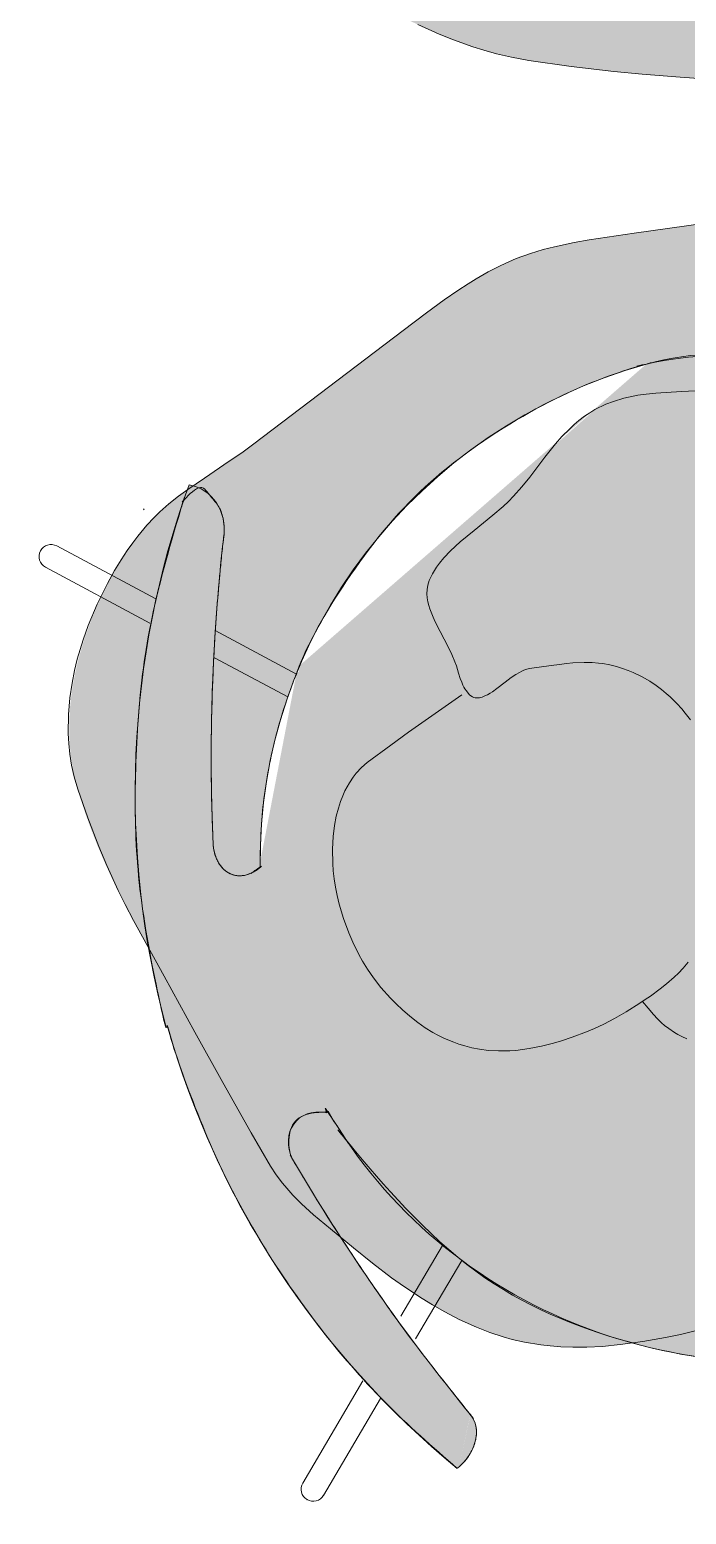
# Model space of a CAD drawing. Header units: millimetres. Extents: x 32078 to 83548, y -4690 to 56252.
# Drawn here: x 79095 to 79421, y 51352 to 52088 of the extents above; entities that cross this region are included whole.
import ezdxf

# ---------------------------------------------------------------- set-up
doc = ezdxf.new("R2010")
doc.units = ezdxf.units.MM
doc.header["$MEASUREMENT"] = 0
for name, color, linetype, lineweight in [('FURN-FREE', 1, 'Continuous', 0), ('PRES-FILL', 7, 'Continuous', 0), ('PRES-PEOP', 42, 'Continuous', 0)]:
    doc.layers.add(name, color=color, linetype=linetype, lineweight=lineweight)

# ---------------------------------------------------------------- blocks, each defined once
blk = doc.blocks.new('ANT_11')
at = {"color": 0, "linetype": 'ByBlock', "lineweight": -2}
for p, q in [((-230.6049999999959, 252.3579999999638), (-230.5849999999809, 252.3589999999822)), ((-222.1099999999788, 252.0419999999867), (-182.1699999999801, 208.8469999999652)), ((-230.9229999999807, 243.8939999999711), (-193.0999999999949, 202.9900000000052)), ((249.7080000000133, 243.2329999999929), (208.2010000000264, 201.5609999999579)), ((258.2300000000178, 234.7639999999665), (218.90600000001, 195.29899999997)), ((-237.2879999999896, 197.6639999999898), (-237.7749999999724, 197.336999999985)), ((-170.4359999999724, 178.4899999999907), (-139.413999999997, 144.9219999999623)), ((-157.5269999999837, 182.1999999999825), (-129.5179999999782, 151.9009999999689)), ((181.9290000000146, 175.1599999999744), (153.1640000000116, 146.2839999999851)), ((194.673000000028, 170.9689999999682), (162.7640000000101, 138.9270000000106)), ((237.9220000000132, 154.148000000001), (237.9240000000136, 154.1489999999758)), ((-190.0079999999871, -176.9710000000341), (-240.1239999999889, -227.2660000000178)), ((200.5110000000168, -183.8860000000132), (249.0680000000102, -236.3980000000156)), ((-180.8859999999986, -184.8450000000157), (-231.6219999999812, -235.7580000000016)), ((191.0700000000106, -191.3760000000184), (240.2560000000231, -244.5680000000284)), ((-240.1019999999735, -235.7510000000184), (-240.1239999999852, -235.7600000000384)), ((248.731000000018, -244.8740000000107), (248.7310000000107, -244.8850000000093))]:
    blk.add_line(p, q, dxfattribs=at)
at = {"color": 0, "linetype": 'ByBlock', "lineweight": -2, "extrusion": (0, 0, -1)}
for centre, radius, start, end in [((-10.84310449812256, -197.5296352611913), 449.2945550665204, 55.50108333333331, 90.38600277777779), ((226.5099585044154, 247.9666756855295), 6.000000000000012, 47.15889444444441, 137.2503583333333), ((-4.928342642939242, -185.8805704263214), 436.8134136936625, 91.17048888888888, 126.0554083333333), ((-253.9718071524185, 238.9973606324929), 6.000000000000004, 135.0319611111111, 224.8725805555556), ((-244.6581340468292, -240.4625302021595), 6.000000000000006, 137.325825, 227.2958666666667), ((-244.6504633875302, -240.4851204502629), 6.000000000000004, 227.1111666666667, 317.2096027777778)]:
    blk.add_arc(centre, radius, start, end, dxfattribs=at)
at = {"color": 0, "linetype": 'ByBlock', "lineweight": -2}
for centre, radius, start, end in [((-226.5152713026619, 247.9676244759758), 5.999999999999996, 132.8928833333333, 222.7335027777778), ((253.9664626423473, 238.996610804621), 6.000000000000006, 45.01981666666665, 135.1112805555555), ((132.7071059824157, -735.342448063835), 962.69638302464, 102.0174, 111.1355305555556), ((-169.4349192846166, -727.9805375627038), 971.6445047199427, 65.2129611111111, 74.33109166666665), ((-235.8759852194598, -231.491388148861), 6.000000000000006, 135.1867472222222, 225.1567888888889), ((-235.8691630907961, -231.5142489645223), 6.000000000000013, 224.9720888888888, 315.070525)]:
    blk.add_arc(centre, radius, start, end, dxfattribs=at)
for centre, major_axis, ratio, start_param, end_param in [((-69.79697139903146, 189.0052291860775), (-18.85645010637372, -11.42001704835107), 0.710141361513294, 2.274888714839134, 4.205581096373834), ((93.71362615291218, 189.1944012008753), (18.41705503726558, -12.11588146826803), 0.7751110379519796, 2.077604210805752, 4.019110361497601)]:
    blk.add_ellipse(centre, major_axis=major_axis, ratio=ratio, start_param=start_param, end_param=end_param, dxfattribs=at)
at = {"color": 0, "linetype": 'ByBlock', "lineweight": -2, "extrusion": (0, 0, -0.9999999999999998)}
for centre, major_axis, ratio, start_param, end_param in [((5.602032608068839, -66.64383137637924), (4.853131661300817, 259.9547020407177), 0.9615384615384605, 4.71238898038469, 6.033510042954888), ((9.501353141451546, -66.71662820161146), (4.853131661300817, 259.9547020407177), 0.9615384615384605, 0.2429364510200118, 1.570796326794897), ((5.602729983107565, -66.64335468209174), (-249.9564442699204, 4.666472751250908), 0.7200000000000006, 4.7115489922008, 6.283185307179586), ((6.022656809942418, -66.65119433999644), (-253.4356479310827, 4.731426504006882), 0.7101157289572858, 3.141592653589793, 4.71322896856858)]:
    blk.add_ellipse(centre, major_axis=major_axis, ratio=ratio, start_param=start_param, end_param=end_param, dxfattribs=at)
at = {"color": 0, "linetype": 'ByBlock', "lineweight": -2, "extrusion": (0, 0, -0.9999999999999997)}
blk.add_ellipse((-222.6850850693845, 182.0806756646198), major_axis=(20.94804797271574, 9.330090363337069), ratio=0.9239178866150758, start_param=1.587065655824202, end_param=3.141592653589793, dxfattribs=at)
at = {"color": 0, "linetype": 'ByBlock', "lineweight": -2, "extrusion": (0, 0, -1)}
blk.add_ellipse((246.9130862459351, 173.3136979749397), major_axis=(9.336634261293678, 19.01903679660439), ratio=0.7660621444968639, start_param=1.570796326794897, end_param=3.125323324560488, dxfattribs=at)
at = {"color": 0, "linetype": 'ByBlock', "lineweight": -2}
blk.add_point((258.2100000000355, 243.2360000000044), dxfattribs=at)
blk = doc.blocks.new('*U64')
at = {"extrusion": (0, 0, -1)}
h = blk.add_hatch(color=7, dxfattribs=at)
edge = h.paths.add_edge_path()
edge.add_arc((189.5230698579689, 3.894953851111495), 436.8134136936625, 181.1704888888889, 216.0554083333334, ccw=False)
edge.add_line((-247.1991972945398, -5.028036447511113), (-248.1122242495767, -5.046691238017956))
edge.add_arc((201.1721346928534, -2.019808004082734), 449.2945550665204, 145.5010833333334, 180.3860027777778, ccw=False)
edge.add_ellipse((-178.4381762329576, 231.5083815634316), major_axis=(-9.330090363337064, -20.94804797271573), ratio=0.923917886615076, start_angle=90.93216388888891, end_angle=180, ccw=False)
edge.add_line((-158.93467380316, 223.2300806680323), (-158.9509580197773, 223.2407149623832))
edge.add_arc((738.9849474954972, -123.8838094883686), 962.6963830246395, 158.8644694444445, 161.6479117317408)
edge.add_line((-174.7483423471422, 179.2264030120532), (-174.8475005683285, 179.2592964940231))
edge.add_line((-174.8475005683285, 179.2592964940231), (-174.7632560480706, 179.1814415873559))
edge.add_arc((738.9849474954972, -123.8838094883686), 962.6963830246395, 161.6507310214406, 167.9826)
edge.add_line((-202.6133815909998, 76.55798393367513), (-202.6133855943626, 76.55796512744928))
edge.add_ellipse((-185.3627297544008, 78.62026789307856), major_axis=(11.42001704835106, 18.85645010637372), ratio=0.710141361513294, start_angle=119.0379527777778, end_angle=229.6584777777778)
edge.add_line((-182.5489720905462, 60.2323849607892), (-182.7609163116576, 60.28017894514051))
edge.add_ellipse((70.28633080802683, 3.22126388597826), major_axis=(-259.9547020407177, -4.853131661300878), ratio=0.96153846153846, start_angle=323.43319051925664, end_angle=345.69466111111115, ccw=False)
edge.add_line((-141.2796922553534, 148.2373896328209), (-141.2795005683147, 148.2372964940441))
edge.add_line((-141.2795005683147, 148.2372964940441), (-141.2796552746731, 148.2374394665312))
edge.add_ellipse((70.28633080802683, 3.22126388597826), major_axis=(-259.9547020407177, -4.853131661300878), ratio=0.96153846153846, start_angle=270, end_angle=323.43317649861206, ccw=False)
edge.add_line((65.61985805675795, 253.1777081558939), (65.619381362485, 253.1770107808297))
edge.add_ellipse((70.28585411373933, 3.220566510932258), major_axis=(-4.666472751250971, 249.9564442699204), ratio=0.720000000000001, start_angle=-90.04779895583567, end_angle=0, ccw=False)
edge.add_line((250.2583243620651, 6.371899793581038), (250.2582958129518, 6.373381804277199))
edge.add_line((250.2582958129351, 6.373381804274686), (250.25835027844, 6.370465271520516))
edge.add_line((250.2583502784466, 6.370465271524292), (250.2583243620631, 6.371899793581223))
edge.add_ellipse((70.29369377164403, 2.800639684097405), major_axis=(-4.731426504006933, 253.4356479310827), ratio=0.7101157289572861, start_angle=180, end_angle=270.04779272652974, ccw=False)
edge.add_line((75.02512027566263, -250.6350082469944), (75.02560038452793, -250.634500917331))
edge.add_ellipse((70.35912763325905, -0.6780566474044463), major_axis=(-259.9547020407177, -4.853131661300878), ratio=0.96153846153846, start_angle=13.919233333333295, end_angle=90, ccw=False)
edge.add_line((-180.8396707460925, -65.51667338454354), (-182.3148174292, -65.89743086454473))
edge.add_ellipse((-185.5519017691986, -84.89032965886508), major_axis=(12.11588146826803, -18.41705503726557), ratio=0.7751110379519799, start_angle=129.7219388888889, end_angle=240.9620472222222)
edge.add_line((-203.9136546580557, -84.16156648722244), (-203.9136485167255, -84.16158838126285))
edge.add_arc((731.623036994366, 178.2582157786601), 971.6445047199426, 195.6689083333333, 204.786883102424)
edge.add_line((-150.507241983214, -229.0981570245458), (-150.5065005683136, -229.1007035059665))
edge.add_line((-150.5065005683136, -229.1007035059665), (-150.5061343833659, -229.1005555235788))
edge.add_line((-150.5061343833659, -229.1005555235788), (-150.5055005683244, -229.0987035059734))
edge.add_line((-150.5055005683244, -229.0987035059734), (-150.5383184758102, -228.9914209544877))
edge.add_ellipse((-169.6711985432921, -238.089789751888), major_axis=(-19.0190367966044, -9.336634261293675), ratio=0.7660621444968636, start_angle=90, end_angle=179.0678361111111, ccw=False)
edge.add_line((-162.5187564786611, -252.6595538665424), (-163.6179454810772, -253.1991566765755))
at = {"color": 0}
blk.add_rational_spline([(163.6179454810626, -253.1991566765719), (244.395638061862, -142.2440036543048), (247.1991972945398, -5.028036447511113), (247.6557107720582, -5.037363842762716), (248.1122242495767, -5.046691238017956), (249.0632559276273, 136.1162228151916), (169.1080861778319, 252.4564290876879), (150.0661567962525, 243.975309043275), (158.9346738031454, 223.2300806680214), (158.9428159114614, 223.2353978152059), (158.9509580197773, 223.2407149623832), (167.384311715854, 201.4254568799588), (174.7483423471422, 179.2264030120677), (174.7979214577354, 179.2428497530418), (174.8475005683285, 179.2592964940231), (174.8053783081996, 179.2203690406895), (174.7632560480706, 179.1814415873559), (191.5264878287999, 128.6399398121866), (202.6133815909852, 76.55798393368241), (202.6133835926739, 76.5579745305622), (202.6133855943626, 76.55796512744928), (207.6479790385492, 47.05271919769075), (182.5489720905753, 60.23238496079648), (182.6549442010873, 60.25628195296304), (182.7609163116576, 60.28017894514051), (171.0129643532273, 108.1699772470056), (141.2796922553534, 148.2373896328099), (141.2795964118268, 148.2373430634252), (141.2795005683147, 148.2372964940441), (141.2795779215085, 148.2373679802877), (141.2796552746731, 148.2374394665312), (65.21804999948654, 250.7350764623698), (-65.61985805678705, 253.1777081559012), (-65.6196197096142, 253.1773594683618), (-65.619381362485, 253.1770107808297), (-245.7382225845795, 256.5396752922825), (-250.2583243620611, 6.37189979357936), (-250.2583100890624, 6.372640798970679), (-250.2582958129642, 6.373381804281962), (-250.2583230456803, 6.37192353789942), (-250.25835027844, 6.370465271520516), (-250.258337321764, 6.371182532588136), (-250.2583243620611, 6.37189979357936), (-255.143941914881, -247.2723441011549), (-75.02512027566263, -250.6350082469871), (-75.02536033009528, -250.6347545821664), (-75.02560038452793, -250.634500917331), (128.3684962365078, -254.4316945140672), (180.8396707460925, -65.51667338452171), (181.5772440876608, -65.70705212454413), (182.3148174292, -65.89743086454473), (209.2685806552181, -53.96520079177208), (203.9136546580412, -84.16156648723336), (203.9136515873979, -84.16157743424264), (203.9136485167255, -84.16158838126285), (182.9888989878091, -158.7591245014337), (150.507241983214, -229.0981570245385), (150.5068712757493, -229.0994302652543), (150.5065005683136, -229.1007035059665), (150.5063174758543, -229.1006295147745), (150.5061343833659, -229.1005555235788), (150.5058174758451, -229.0996295147743), (150.5055005683244, -229.0987035059734), (150.5219095220818, -229.0450622302269), (150.5383184758102, -228.9914209544877), (143.8066565910995, -243.4735979856268), (162.5187564787047, -252.6595538665533), (163.0683509798837, -252.9293552715571), (163.6179454810626, -253.1991566765719)], [1, 0.954018458761833, 1, 1, 1, 0.954018458761833, 1, 0.7128353987122346, 1, 1, 1, 0.9997050096312174, 1, 1, 1, 1, 1, 0.9984737766805626, 1, 1, 1, 0.5691322564512941, 1, 1, 1, 0.9811892478442809, 1, 1, 1, 1, 1, 0.8932412642455915, 1, 1, 1, 0.7068117680607829, 1, 0.9999999999957255, 1, 1, 1, 0.999999999995883, 1, 0.7068118065158087, 1, 1, 1, 0.7875766260787885, 1, 1, 1, 0.5646781698281227, 1, 1, 1, 0.9968360298930732, 1, 1, 1, 1, 1, 1, 1, 1, 1, 0.7128353987122346, 1, 1, 1], degree=2, knots=[0, 0, 0, 0.03448275862068965, 0.03448275862068965, 0.06896551724137931, 0.06896551724137931, 0.1034482758620689, 0.1034482758620689, 0.1379310344827586, 0.1379310344827586, 0.1724137931034482, 0.1724137931034482, 0.2068965517241378, 0.2068965517241378, 0.2241379310344826, 0.2241379310344826, 0.2413793103448275, 0.2413793103448275, 0.2758620689655172, 0.2758620689655172, 0.3103448275862069, 0.3103448275862069, 0.3448275862068964, 0.3448275862068964, 0.3793103448275861, 0.3793103448275861, 0.4137931034482755, 0.4137931034482755, 0.4310344827586206, 0.4310344827586206, 0.4482758620689654, 0.4482758620689654, 0.4827586206896549, 0.4827586206896549, 0.5172413793103448, 0.5172413793103448, 0.5517241379310345, 0.5517241379310345, 0.5862068965517239, 0.5862068965517239, 0.6206896551724138, 0.6206896551724138, 0.6551724137931033, 0.6551724137931033, 0.6896551724137929, 0.6896551724137929, 0.7241379310344825, 0.7241379310344825, 0.7586206896551724, 0.7586206896551724, 0.7931034482758622, 0.7931034482758622, 0.8275862068965517, 0.8275862068965517, 0.8620689655172412, 0.8620689655172412, 0.8965517241379309, 0.8965517241379309, 0.9051724137931034, 0.9051724137931034, 0.9137931034482757, 0.9137931034482757, 0.9224137931034483, 0.9224137931034483, 0.9310344827586206, 0.9310344827586206, 0.9655172413793103, 0.9655172413793103, 1, 1, 1], dxfattribs=at)
at = {"color": 0, "linetype": 'Continuous', "lineweight": 0, "rotation": 270}
blk.add_blockref('ANT_11', (-3.642499431662145, 8.823296494039823), dxfattribs=at)
blk = doc.blocks.new('SERIES 7_11')
at = {"color": 0, "linetype": 'Continuous', "lineweight": 0, "rotation": 89.99999999999997}
blk.add_blockref('*U64', (-5.046691238014319, -248.1122242495767), dxfattribs=at)
blk = doc.blocks.new('*U135')
at = {"layer": 'PRES-FILL', "linetype": 'ByBlock', "lineweight": -2}
h = blk.add_hatch(color=0, dxfattribs=at)
edge = h.paths.add_edge_path(flags=16)
edge.add_spline(control_points=[(-87.07831214771431, -291.0744552105898), (-88.89239608471689, -288.4548494401097), (-89.38684500839736, -283.2889002702868), (-89.4902516684233, -277.4036297993007)], knot_values=[0, 0, 0, 0, 1, 1, 1, 1], degree=3, periodic=0)
edge.add_spline(control_points=[(-89.4902516684233, -277.4036297993007), (-94.07544578357192, -264.2978469137888), (-102.2647964179487, -248.1244687475701), (-94.97166972408013, -247.5728208029614), (-87.9513761526614, -247.0418098000519), (-89.72454525638022, -264.0690811901877), (-89.4902516684233, -277.4036297993007)], knot_values=[0, 0, 0, 0, 0.5095306753181346, 0.5095306753181346, 0.5095306753181346, 1, 1, 1, 1], degree=3, periodic=0)
edge.add_spline(control_points=[(-89.4902516684233, -277.4036297993007), (-87.52906642857124, -283.0092524418287), (-86.22724547806138, -288.0536722698598), (-87.07831214771431, -291.0744552105898)], knot_values=[0, 0, 0, 0, 1, 1, 1, 1], degree=3, periodic=0)
edge.add_spline(control_points=[(-87.07831214771431, -291.0744552105898), (-85.95999222937098, -292.6893514408584), (-84.34017201395181, -293.3365619410179), (-82.00130538470694, -292.5880610099848), (-63.59383381527732, -286.6971694839594), (-44.85866232332774, -280.6748171649233), (-26.44999149462092, -274.1039725800219), (-3.97733023649198, -266.0825154139602), (18.35495155211538, -258.1142490278435), (40.76494914462091, -249.8098054022121), (62.09082103249966, -241.9071048271726), (84.0254556608561, -234.3002088238427), (102.036338375372, -220.2868875461718), (117.4488240068895, -208.2952424799441), (129.9151441368449, -193.2241611071513), (142.6432244093739, -178.5923170648457), (163.0005941387935, -155.1900558744092), (182.8546414145967, -131.3060623629426), (203.2343677893514, -107.9247166534187), (213.1979345754517, -96.49367016923497), (224.2374659782072, -86.03110257819935), (234.3364193446469, -74.70105654421786), (246.7178919629514, -60.81024532424635), (254.7748833751684, -44.37492258180282), (259.7027346673713, -25.00474835188652), (268.8092894337751, 10.79088386117655), (269.3557246566634, 46.90065336131374), (252.6851600430091, 77.86553913385433), (241.2536237630411, 99.09914599222247), (227.3397290832945, 117.7993371364137), (211.966218272064, 135.6688070436066), (198.2174307192763, 151.6497725143417), (184.4468728898064, 167.5986870604829), (170.5998475073429, 183.4938566907222), (153.8705150601454, 202.6976618187909), (137.0851828110317, 221.9010084819602), (119.8497930294252, 240.5959913312254), (106.8232585273072, 254.7256885524839), (88.38601897297485, 262.3861756958795), (71.07116077227693, 271.4910562303266), (49.31172820176289, 282.9330808633968), (28.25311481850804, 292.6512301065668), (3.265834411547985, 297.327335357113), (-21.50146026012953, 301.9622726039088), (-44.73838342509407, 298.5593976669043), (-68.35236469293886, 290.7234910957341), (-91.13489496562397, 283.1634876956814), (-111.8712580557476, 273.757788462317), (-130.4584782136808, 259.7759117501701), (-157.4580053186364, 239.4660399101849), (-182.7918153615465, 217.5136692575034), (-207.6003872519068, 194.9019255928724), (-226.2076064091088, 177.9423975816317), (-243.9963418850675, 159.9594654293323), (-260.3465887236089, 140.7443127179722), (-265.3696622714924, 134.841091423732), (-270.0630620164739, 127.4894450132706), (-269.8281436665711, 119.5425549638749), (-269.0001458406623, 91.53279035793093), (-265.0361819725658, 65.12352676317096), (-263.1618364924216, 37.95410509096109), (-261.1843437510834, 9.289520726670162), (-260.2340487209731, -19.56111516160308), (-257.9202655615227, -48.25189084419981), (-257.6397211215808, -51.73062547019799), (-254.9934591089841, -54.59069810863002), (-254.183716304964, -58.03427320504852), (-253.3515663618164, -61.5731386399857), (-253.2291796873178, -65.17489315886633), (-253.4760670081887, -68.77246832681703), (-254.4084206014377, -82.3584723509266), (-267.5626279749704, -92.20125338995422), (-268.1809031531884, -106.6588880038762), (-268.9817591903702, -125.38596030396), (-262.4752963332285, -142.6908594273555), (-255.5529541847936, -157.7631315542094), (-248.2408484707412, -173.6840503381973), (-230.6169023986731, -188.9544215020287), (-215.094516461395, -195.9084356162057), (-194.6235048089729, -205.0794293369981), (-227.5421476998308, -119.8030906882777), (-210.4050449188508, -122.7259414140426), (-200.6489644701069, -124.3899080240517), (-194.8665631468466, -152.8433226549823), (-181.9270150395605, -153.2528445356438), (-179.8478432335978, -153.318647942433), (-175.6591534205072, -153.3011556875863), (-175.5916423200542, -151.0476115536439), (-174.6981617056008, -121.2229162775184), (-175.9042505497346, -84.15658467018511), (-191.9475750214187, -63.78702212477219), (-196.1806730426179, -58.41242815861187), (-202.363111061044, -54.4716279420245), (-209.6942834992806, -51.72211669215176)], knot_values=[0, 0, 0, 0, 0.004098381531734696, 0.004098381531734696, 0.004098381531734696, 0.03635368013720219, 0.03635368013720219, 0.03635368013720219, 0.07572982011414187, 0.07572982011414187, 0.07572982011414187, 0.1132010653974124, 0.1132010653974124, 0.1132010653974124, 0.14526640270913, 0.14526640270913, 0.14526640270913, 0.1965519000639748, 0.1965519000639748, 0.1965519000639748, 0.2216251747810174, 0.2216251747810174, 0.2216251747810174, 0.25236539637566, 0.25236539637566, 0.25236539637566, 0.3091726121130702, 0.3091726121130702, 0.3091726121130702, 0.3481271264153437, 0.3481271264153437, 0.3481271264153437, 0.3829647993414165, 0.3829647993414165, 0.3829647993414165, 0.4250540564899624, 0.4250540564899624, 0.4250540564899624, 0.4568651827461615, 0.4568651827461615, 0.4568651827461615, 0.4968419500255261, 0.4968419500255261, 0.4968419500255261, 0.5364667654958765, 0.5364667654958765, 0.5364667654958765, 0.5746963866582342, 0.5746963866582342, 0.5746963866582342, 0.630228181300859, 0.630228181300859, 0.630228181300859, 0.6718787961638446, 0.6718787961638446, 0.6718787961638446, 0.6846745725113127, 0.6846745725113127, 0.6846745725113127, 0.7297748169105458, 0.7297748169105458, 0.7297748169105458, 0.7773569765908894, 0.7773569765908894, 0.7773569765908894, 0.78312627708974, 0.78312627708974, 0.78312627708974, 0.7890552252170661, 0.7890552252170661, 0.7890552252170661, 0.8114455046014806, 0.8114455046014806, 0.8114455046014806, 0.8404477855449914, 0.8404477855449914, 0.8404477855449914, 0.8710830444871903, 0.8710830444871903, 0.8710830444871903, 0.9114849997865957, 0.9114849997865957, 0.9114849997865957, 0.9344856628054873, 0.9344856628054873, 0.9344856628054873, 0.9381814897131244, 0.9381814897131244, 0.9381814897131244, 0.9870941822375215, 0.9870941822375215, 0.9870941822375215, 1, 1, 1, 1], degree=3, periodic=0)
edge.add_line((-209.6942834992806, -51.72211669215176), (-193.9554313921253, -0.02416496869409457))
edge.add_spline(control_points=[(-193.9554313921253, -0.02416496869409457), (-187.0334699935629, 22.71264097993844), (-179.5682325628004, 45.27655141681316), (-171.546161338425, 67.66414764717047), (-163.0286974003247, 91.43426115246257), (-139.597424702326, 107.5570674201881), (-118.7270846086467, 121.8980210750015), (-107.4085535302875, 129.6754951798212), (-96.13803730571817, 136.5337036815472), (-80.50538087009045, 136.889317852736), (-68.37265735138499, 137.1653149897029), (-58.48686090827687, 133.788806689874), (-50.14550819518627, 127.2132180820481)], knot_values=[0, 0, 0, 0, 0.3242048070790112, 0.3242048070790112, 0.3242048070790112, 0.6684304659642469, 0.6684304659642469, 0.6684304659642469, 0.8551130404015013, 0.8551130404015013, 0.8551130404015013, 1, 1, 1, 1], degree=3, periodic=0)
edge.add_line((-50.14550819518627, 127.2132180820481), (-43.44551937066717, 121.931536357064))
edge.add_spline(control_points=[(-43.44551937066717, 121.931536357064), (-52.97537610729341, 111.9743174005416), (-61.70828375140263, 101.2227619635087), (-66.21967390885402, 86.38209284508775), (-72.00109886939754, 67.36351722244581), (-70.56204819519189, 51.92159684376384), (-65.78859446718707, 32.36011425747711), (-60.91834914840001, 12.4019823846611), (-52.41068678941519, -3.899051625005086), (-40.46282677569252, -16.59624482724757), (-29.76929379778448, -27.9604434435314), (-15.70692158867314, -35.86571801298123), (4.085994196764659, -37.78828460554359), (21.39602580967767, -39.46967853732349), (32.80868237356481, -32.61645050879451), (46.03115763617097, -27.68787525540392), (56.11757800570922, -23.92824017643579), (63.9562968332466, -4.318340353158419), (73.36998533710721, -9.364488506849739), (78.1778326130734, -11.94170461560134), (80.01234252595168, -18.39455939165782), (82.95708621910308, -23.17112827469828), (90.37560748163378, -35.20446003900724), (104.8919222977129, -43.48754374752752), (103.9488796295191, -59.94721314539493), (102.6316696437716, -82.93752061140549), (81.87161202233983, -92.77921701141167), (71.79374211271352, -109.5896862432273), (62.75094410454039, -124.6735957450437), (56.88481326241163, -143.0784906290646), (45.74386686026992, -155.8284881344443), (27.61782189119549, -176.5724195560615), (-8.65840409618977, -176.646729401371), (-33.86351756977092, -189.2710082729172), (-57.29500610371178, -201.0069461388048), (-80.00715993152699, -218.5647198101942), (-102.9092625649646, -230.2106602262211), (-126.4267073183, -242.1695080541685), (-170.3451343521592, -203.4649171256606), (-183.9370973616169, -215.0859390001569), (-185.4372476237768, -216.3685557200224), (-186.1864357418672, -221.3471233283926), (-185.6590915353736, -224.0190201072546), (-183.9894642690779, -232.4785265553364), (-161.5987339165295, -243.6861511579482), (-165.304747505128, -244.3993410344701), (-170.2820739892195, -245.3571839500801), (-189.8162513641873, -233.9521160573786), (-202.0941385273327, -232.4393783164996), (-206.979071861424, -231.8375139307464), (-219.1576623974688, -228.4554485970875), (-217.4211306994985, -233.8441241850087), (-214.2524660100171, -243.676888008602), (-208.3265807279677, -250.7895085956989), (-201.6973211800359, -257.1143157226034), (-184.8370183137158, -273.2002998294338), (-168.6169997198158, -289.9416467815608), (-141.3669247969956, -295.3527005507203), (-121.8067194644682, -299.236775111669), (-104.2733657353092, -296.6543974041851), (-90.11643816900323, -293.8974959615152), (-88.45242821298598, -293.5734488526068), (-87.50048847752623, -292.5729312999756), (-87.07831214771431, -291.0744552105898)], knot_values=[0, 0, 0, 0, 0.0445675321191511, 0.0445675321191511, 0.0445675321191511, 0.1016815997639398, 0.1016815997639398, 0.1016815997639398, 0.1599537725823565, 0.1599537725823565, 0.1599537725823565, 0.2121083342373425, 0.2121083342373425, 0.2121083342373425, 0.2577204674264914, 0.2577204674264914, 0.2577204674264914, 0.2925144935189276, 0.2925144935189276, 0.2925144935189276, 0.3102848248294786, 0.3102848248294786, 0.3102848248294786, 0.3550525854241348, 0.3550525854241348, 0.3550525854241348, 0.4175826737119677, 0.4175826737119677, 0.4175826737119677, 0.4736904586800346, 0.4736904586800346, 0.4736904586800346, 0.5649764407445235, 0.5649764407445235, 0.5649764407445235, 0.6498388415546573, 0.6498388415546573, 0.6498388415546573, 0.7369813565731338, 0.7369813565731338, 0.7369813565731338, 0.746599309966639, 0.746599309966639, 0.746599309966639, 0.7770507628045908, 0.7770507628045908, 0.7770507628045908, 0.817948298408715, 0.817948298408715, 0.817948298408715, 0.8342199689575515, 0.8342199689575515, 0.8342199689575515, 0.8639110295738617, 0.8639110295738617, 0.8639110295738617, 0.9394247835290591, 0.9394247835290591, 0.9394247835290591, 0.9936288375354178, 0.9936288375354178, 0.9936288375354178, 1, 1, 1, 1], degree=3, periodic=0)
at = {"layer": 'PRES-PEOP', "color": 0, "linetype": 'ByBlock', "lineweight": -2, "flags": 128}
for points in [[(-105.6353495510411, 275.0936735433934), (-96.47341448858788, 279.54715600895), (-89.5133673845412, 282.6172545824957), (-78.97016653364699, 286.8523719828663), (-68.35236469293886, 290.7234910957341), (-59.89195168988954, 293.4465633125074), (-52.33477944415063, 295.474174698742), (-45.61699266388314, 296.946880466814), (-39.66696946088632, 297.9848684517492), (-34.41138687590137, 298.6879360040912), (-29.77887083035603, 299.13713632492), (-21.60569467482856, 299.5279071088735), (-15.42901764826092, 299.4711329993734), (-10.77498319710139, 299.2207432272553), (-3.766521308600204, 298.4946694721002), (3.265834411547985, 297.327335357113), (12.46010225887585, 295.2658715189318), (20.23298123570567, 293.1439672843408), (26.86014315285138, 291.058379053211), (32.54853608702251, 289.068029374379), (42.31345979377511, 285.2381850312813), (49.52931287427782, 282.0978727295005), (60.28060422913404, 276.9999382821261), (71.07116077227693, 271.4910562303266), (84.21805881927139, 264.7930012652068), (93.92955573988729, 259.7007199066284), (100.9746517412132, 255.6231501239236), (106.0589556901396, 252.326963235013), (109.7323865707731, 249.6818421613862), (112.3971935485897, 247.5842040582356), (116.2319047169294, 244.2301389657659), (119.8497930294252, 240.5959913312254), (132.7465519012767, 226.45957781779), (151.7628290228022, 205.0555086252571), (170.5998475073429, 183.4938566907222), (191.3156538652256, 159.6293324878498), (211.966218272064, 135.6688070436066), (217.6541976302397, 128.8578429127083), (222.4926034554228, 122.7617840093008), (230.6465885914076, 111.8363240307663), (236.4987146753556, 103.4700929745595), (244.85016170975, 90.72931829927256), (252.6851600430091, 77.86553913385433), (255.6936977372679, 72.3020337147027), (258.1607570347114, 66.89863656541274), (260.1704158150824, 61.6826267936849), (261.7941050469381, 56.67249924840871), (263.0925247389241, 51.87982216586533), (264.9595349502197, 42.67571008484811), (266.0057846266573, 34.42792335611011), (266.4882038152427, 27.09508718151483), (266.5899327018415, 20.61190047734999), (266.441128468432, 14.90250412048772), (265.6655844546622, 4.865992200153414), (264.670196971827, -2.666655633132905), (262.5450878096599, -13.90964178819559), (259.7027346673713, -25.00474835188652), (257.5432452308305, -32.01159585887217), (255.4763820483349, -37.9613705817319), (253.5124137295206, -43.02700697272667), (251.6617108228529, -47.35081209868076), (249.9322608945076, -51.05022371419182), (246.6360682523809, -57.33382597196032), (243.9191559264, -61.88586877804482), (241.7328383220301, -65.20860106148757), (238.1980755579716, -70.0445751810912), (234.3364193446469, -74.70105654421786), (230.4987910879136, -78.95448584703263), (223.6534756547189, -86.21792951952375), (213.3086588365259, -96.95456436580571), (208.2121925637621, -102.380655609697), (203.2343677893514, -107.9247166534187), (172.9517322068277, -143.2325281126541), (142.6432244093739, -178.5923170648457), (133.1273055216006, -189.570661422913), (125.9070910193259, -197.6895486608264), (120.3324179615593, -203.6402084119327), (116.0141549927066, -207.9941211331752), (112.6781972378521, -211.1850460361748), (107.4878988694691, -215.8319783575716), (102.036338375372, -220.2868875461718), (98.5543053032743, -222.8852143271506), (95.22540377132827, -225.1838019659917), (88.83085532893892, -229.1670381012518), (83.09091153455665, -232.3416675465851), (77.97347984462976, -234.9141313917498), (68.84475393615139, -239.0372864642122), (61.88847515358066, -241.8852938228665), (40.76494914462091, -249.8098054022121), (7.179532870984985, -262.03921905483)], [(-15.19365317192569, -182.3220813315274), (1.31108579217107, -177.96505251895), (13.62265788349032, -174.5028941337514), (18.12718107145338, -173.0025991123985), (21.99094574003539, -171.5547172477673), (28.53183233331947, -168.6420885242842), (33.21287848614156, -166.0755088222213), (36.57474309642566, -163.898827204699), (41.34437907126267, -160.1740484370239), (43.59336957895721, -158.083722737967), (45.74386686026992, -155.8284881344443), (47.9668319477496, -153.2107399508095), (49.90538772779109, -150.6833861906343), (51.60785336435947, -148.2567291244341), (54.54167334265367, -143.5801197356195), (56.88323071711056, -139.3804670230456), (60.63593780576775, -131.8779008682905), (65.97377763259283, -120.5501955826621), (68.76502314578102, -114.9919913501799), (71.79374211271352, -109.5896862432273), (73.76800116743834, -106.4836596630921), (75.77565331646474, -103.5984869139502), (79.8444301016716, -98.24046279293543), (87.40790312239551, -88.93767740839394), (92.9211144879373, -81.9308065076766), (96.66966938802216, -76.60769435722614), (99.13859351538122, -72.55553050401795), (100.7448295274662, -69.47363969673461), (101.7891596883564, -67.13431980044697), (103.0645710346289, -63.5747361030808), (103.9488796295191, -59.94721314539493), (104.1170934328693, -58.75167130875343), (104.1841640090861, -57.597869116129), (104.0617820173211, -55.37409170450701), (103.6679876127018, -53.30254701775266), (103.0769879533327, -51.37132166441006), (102.3472923484951, -49.56967722343688), (101.5247592964006, -47.8879000661691), (100.6450750051881, -46.31717419213965), (98.75459626759402, -43.3861309208296), (96.89408416621154, -40.83477158374444), (93.33866555429995, -36.3942160361039), (87.83077485692047, -29.77312618875294), (85.25531733872776, -26.47175169413094), (82.95708621910308, -23.17112827469828), (81.8566418201226, -21.35774925601436), (80.06440691364696, -18.13433654181426), (78.70194001015625, -15.74623227902339), (77.59705319684872, -14.01162769043003), (76.69098937312083, -12.75927558304102), (75.95495712930278, -11.85445198867819), (75.36569821643934, -11.19820332209929), (74.41378282257938, -10.25427059311187), (73.36998533710721, -9.364488506849739), (72.51402425435663, -8.771776609806693), (71.69086573499953, -8.351540589428623), (70.89857132881298, -8.081445494462969), (70.13536849888624, -7.941575818069396), (69.39963449153583, -7.914192295167595), (68.68988178913423, -7.983512214879738), (68.00474499349366, -8.135511025000596), (67.34296900127083, -8.357743212531204), (66.06503408207209, -8.981652799004223), (64.8703391924937, -9.774293465161463), (63.75152863048424, -10.67585338077333), (62.70227436810092, -11.64046908062301), (61.7170889719273, -12.63337020402832), (59.86212728715327, -14.67356943082996), (56.57301893091062, -18.54671689134557), (54.05107643967494, -21.43840574206843), (52.11782812490128, -23.4506702880899), (50.63983158564952, -24.80893766754889), (49.51362962636631, -25.71620414944482), (48.65820907719899, -26.32277775619878), (47.35655657577445, -27.09713277958508), (46.03115763617097, -27.68787525540392), (35.88977292031632, -31.49063194016344), (32.02652913640486, -32.88298776492593), (28.61951775876514, -34.03225688770181), (25.61808320005366, -34.96098065303522), (20.32029235802474, -36.35266907890036), (16.30939930396562, -37.1482596226997), (13.28025867737597, -37.57560823469248), (10.99667081331427, -37.78831467730924), (7.552528843385517, -37.91531117349223), (4.085994196764659, -37.78828460554359), (0.9851196903182426, -37.48772096163884), (-1.876129166630562, -37.08839139355405), (-4.519595331614255, -36.60956962394994), (-9.378714239763212, -35.43569616886089), (-13.53143154847203, -34.10869669370004), (-17.09360379616555, -32.71424824275891), (-20.15871094448084, -31.31295941505232), (-22.80297771579353, -29.94646141324483), (-25.08915356022771, -28.64217917254427), (-29.03138716411195, -26.11294265386823), (-31.9420296283497, -24.00744238807238), (-34.1007374151086, -22.30960153980413), (-37.30221389734652, -19.56995916912274)], [(-61.42519994947361, 98.19262782114674), (-59.56757237753482, 101.596888747692), (-57.81792634878366, 104.4545269500522), (-56.19170099640905, 106.8798669566459), (-53.13136182544986, 111.0002193887049), (-50.65660471696174, 114.0258438962483), (-46.65520113553794, 118.5378653215303), (-44.52403066505212, 120.8115456538944), (-42.30569761843071, 123.1151943609875), (-36.60320001801301, 128.697206372075), (-31.50937245482055, 133.2430872880359), (-26.97435241397761, 136.965774741926), (-22.9477661865385, 140.0306795221986), (-19.38057091622613, 142.566975300695), (-13.04137696680846, 146.6834130638454), (-8.208094368965249, 149.5058104567725), (-4.539765711553628, 151.4758704353735), (1.030914272385417, 154.1985564318165), (6.681528498666012, 156.646646437468), (9.85604619604419, 157.8603030683735), (12.89007890110952, 158.8785307492071), (15.78310747948126, 159.721750540979), (21.32702984032221, 160.9921704229782), (26.29682884142676, 161.7467647784069), (30.728865157158, 162.1129784177756), (34.66574290588323, 162.1944038831862), (38.1521785849618, 162.0733631641633), (41.2324430422741, 161.8140052138915), (43.94884263532003, 161.4654124190856), (48.74622977794206, 160.5715849393746), (52.37740159405803, 159.654968408242), (55.11753538789344, 158.8238282257225), (59.25184410059592, 157.3384680247109), (63.41155187656113, 155.5570370833593), (68.03646687220316, 153.2906528317253), (72.15795456981868, 151.0471526594483), (75.83987444998638, 148.8431736465864), (79.13703894175705, 146.6914764474786), (84.9328923062858, 142.443858908955), (89.6117588726338, 138.5110346529254), (93.42276469813078, 134.9143430463446), (96.55245094296697, 131.6549227051146), (99.14187437019427, 128.7214383414248), (103.358538581946, 123.4162305012578), (106.2754469326901, 119.3039330861211), (110.2906688290241, 112.9408960893925), (113.9169936891267, 106.3691285354435), (115.8267257040425, 102.4321414683509), (117.5050559930241, 98.50736111533479), (118.9604766896518, 94.65210442741227), (120.2051113823691, 90.90783415810438), (121.2533787395078, 87.30355795781361), (122.8670252531883, 80.36512438948557), (123.850321043341, 74.18042251851875), (124.3387284659984, 68.74856508984521), (124.4519512153929, 64.02488199516665), (124.2908574206958, 59.94394895991718), (123.937545168199, 56.43322391284164), (123.4569914158201, 53.42078361861059), (122.899365077843, 50.83941178981331), (121.6005416876287, 46.46725683753903), (120.3436080513347, 43.32934228282829), (119.2345076560014, 41.06647652515676), (117.2924646411411, 37.83443727360282), (115.0026224108296, 34.81802084116498), (105.4537925835175, 23.84332146987435), (98.21649909114058, 15.79505300585879), (87.25332499177603, 3.903351511486107), (76.17947707412532, -7.913021600645152)], [(-68.68897011700028, 135.4689662500459), (-66.17855925772164, 134.8617755486484), (-64.00312276375189, 134.2365339628886), (-62.12372817285359, 133.6156663801085), (-58.90896985078871, 132.3587559556181), (-56.57731868381961, 131.269667397617), (-54.88303536784952, 130.3682062178705), (-52.44378729959135, 128.8765442435979), (-50.14550819518627, 127.2132180820481), (-46.79551378292672, 124.5723772195634), (-43.44551937066717, 121.931536357064)]]:
    blk.add_lwpolyline(points, dxfattribs=at)
blk = doc.blocks.new('*U136')
at = {"layer": 'PRES-FILL', "linetype": 'ByBlock', "lineweight": -2}
h = blk.add_hatch(color=0, dxfattribs=at)
edge = h.paths.add_edge_path(flags=16)
edge.add_spline(control_points=[(-87.07831214767793, -291.0744552105898), (-88.89239608466596, -288.4548494400806), (-89.38684500836098, -283.2889002702723), (-89.49025166835054, -277.4036297992861)], knot_values=[0, 0, 0, 0, 1, 1, 1, 1], degree=3, periodic=0)
edge.add_spline(control_points=[(-89.49025166835054, -277.4036297992861), (-94.0754457835501, -264.2978469137597), (-102.2647964179268, -248.1244687475555), (-94.97166972403647, -247.5728208029323), (-87.95137615259591, -247.0418098000227), (-89.72454525633657, -264.0690811901877), (-89.49025166835054, -277.4036297992861)], knot_values=[0, 0, 0, 0, 0.5095306753181346, 0.5095306753181346, 0.5095306753181346, 1, 1, 1, 1], degree=3, periodic=0)
edge.add_spline(control_points=[(-89.49025166835054, -277.4036297992861), (-87.52906642853486, -283.0092524418142), (-86.22724547801045, -288.0536722698598), (-87.07831214767793, -291.0744552105898)], knot_values=[0, 0, 0, 0, 1, 1, 1, 1], degree=3, periodic=0)
edge.add_spline(control_points=[(-87.07831214767793, -291.0744552105898), (-85.95999222934915, -292.6893514408439), (-84.34017201390088, -293.3365619410033), (-82.00130538464873, -292.5880610099557), (-63.59383381523367, -286.6971694839303), (-44.8586623232768, -280.6748171648942), (-26.44999149456271, -274.1039725799928), (-3.977330236441048, -266.0825154139457), (18.35495155216631, -258.1142490278435), (40.76494914467185, -249.8098054021975), (62.09082103254332, -241.9071048271726), (84.0254556608852, -234.3002088238136), (102.0363383753865, -220.2868875461572), (117.4488240069186, -208.295242479915), (129.9151441368886, -193.2241611071513), (142.6432244094103, -178.5923170648166), (163.0005941388299, -155.1900558743946), (182.8546414146549, -131.3060623629281), (203.234367789395, -107.9247166533896), (213.197934575488, -96.49367016923497), (224.2374659782217, -86.03110257819935), (234.3364193446978, -74.70105654420331), (246.7178919629878, -60.81024532424635), (254.7748833752194, -44.37492258180282), (259.7027346674367, -25.00474835188652), (268.8092894338115, 10.79088386117655), (269.3557246566925, 46.90065336134285), (252.6851600430309, 77.86553913385433), (241.2536237630848, 99.09914599225158), (227.3397290833382, 117.7993371364137), (211.9662182720858, 135.6688070436066), (198.2174307193054, 151.6497725143563), (184.4468728898355, 167.5986870604975), (170.5998475073793, 183.4938566907658), (153.8705150601891, 202.6976618188055), (137.0851828110681, 221.9010084819747), (119.8497930294616, 240.5959913312399), (106.8232585273508, 254.7256885524985), (88.38601897300396, 262.3861756958941), (71.07116077232058, 271.4910562303558), (49.31172820178472, 282.9330808634113), (28.25311481854442, 292.6512301065959), (3.265834411584365, 297.327335357113), (-21.50146026010043, 301.9622726039379), (-44.73838342506497, 298.5593976669188), (-68.35236469291704, 290.7234910957341), (-91.13489496557304, 283.1634876956668), (-111.8712580557185, 273.757788462317), (-130.4584782136299, 259.7759117501846), (-157.4580053185709, 239.466039910214), (-182.7918153615028, 217.5136692575325), (-207.6003872518631, 194.901925592887), (-226.2076064090506, 177.9423975816608), (-243.9963418850093, 159.959465429376), (-260.346588723587, 140.7443127179868), (-265.3696622714342, 134.841091423732), (-270.063062016452, 127.4894450132851), (-269.8281436665347, 119.542554963904), (-269.0001458406259, 91.53279035793093), (-265.0361819725076, 65.12352676320006), (-263.1618364923997, 37.95410509096109), (-261.1843437510397, 9.289520726684714), (-260.2340487209221, -19.56111516154488), (-257.920265561479, -48.2518908441707), (-257.6397211215444, -51.73062547015434), (-254.993459108955, -54.59069810861547), (-254.1837163049349, -58.03427320503397), (-253.3515663617945, -61.57313863997115), (-253.2291796872669, -65.17489315883722), (-253.4760670081741, -68.77246832678793), (-254.4084206014231, -82.3584723509266), (-267.5626279749195, -92.20125338995422), (-268.1809031531229, -106.6588880038762), (-268.9817591903047, -125.38596030396), (-262.4752963331921, -142.6908594273409), (-255.5529541847209, -157.7631315541803), (-248.2408484707048, -173.6840503381973), (-230.6169023985931, -188.9544215020142), (-215.0945164613731, -195.9084356162057), (-194.6235048089438, -205.079429336969), (-227.5421476998017, -119.8030906882923), (-210.4050449187998, -122.7259414140426), (-200.6489644700778, -124.3899080240371), (-194.8665631468029, -152.8433226549823), (-181.9270150395387, -153.2528445356293), (-179.8478432335687, -153.3186479424185), (-175.6591534204636, -153.3011556875717), (-175.5916423200251, -151.0476115536294), (-174.6981617055499, -121.2229162775329), (-175.9042505497127, -84.15658467015601), (-191.9475750213896, -63.78702212474309), (-196.1806730425596, -58.41242815858277), (-202.3631110609786, -54.47162794199539), (-209.6942834992224, -51.72211669212265)], knot_values=[0, 0, 0, 0, 0.004098381531734696, 0.004098381531734696, 0.004098381531734696, 0.03635368013720219, 0.03635368013720219, 0.03635368013720219, 0.07572982011414187, 0.07572982011414187, 0.07572982011414187, 0.1132010653974124, 0.1132010653974124, 0.1132010653974124, 0.14526640270913, 0.14526640270913, 0.14526640270913, 0.1965519000639748, 0.1965519000639748, 0.1965519000639748, 0.2216251747810174, 0.2216251747810174, 0.2216251747810174, 0.25236539637566, 0.25236539637566, 0.25236539637566, 0.3091726121130702, 0.3091726121130702, 0.3091726121130702, 0.3481271264153437, 0.3481271264153437, 0.3481271264153437, 0.3829647993414165, 0.3829647993414165, 0.3829647993414165, 0.4250540564899624, 0.4250540564899624, 0.4250540564899624, 0.4568651827461615, 0.4568651827461615, 0.4568651827461615, 0.4968419500255261, 0.4968419500255261, 0.4968419500255261, 0.5364667654958765, 0.5364667654958765, 0.5364667654958765, 0.5746963866582342, 0.5746963866582342, 0.5746963866582342, 0.630228181300859, 0.630228181300859, 0.630228181300859, 0.6718787961638446, 0.6718787961638446, 0.6718787961638446, 0.6846745725113127, 0.6846745725113127, 0.6846745725113127, 0.7297748169105458, 0.7297748169105458, 0.7297748169105458, 0.7773569765908894, 0.7773569765908894, 0.7773569765908894, 0.78312627708974, 0.78312627708974, 0.78312627708974, 0.7890552252170661, 0.7890552252170661, 0.7890552252170661, 0.8114455046014806, 0.8114455046014806, 0.8114455046014806, 0.8404477855449914, 0.8404477855449914, 0.8404477855449914, 0.8710830444871903, 0.8710830444871903, 0.8710830444871903, 0.9114849997865957, 0.9114849997865957, 0.9114849997865957, 0.9344856628054873, 0.9344856628054873, 0.9344856628054873, 0.9381814897131244, 0.9381814897131244, 0.9381814897131244, 0.9870941822375215, 0.9870941822375215, 0.9870941822375215, 1, 1, 1, 1], degree=3, periodic=0)
edge.add_line((-209.6942834992224, -51.72211669212265), (-193.9554313921108, -0.02416496866499074))
edge.add_spline(control_points=[(-193.9554313921108, -0.02416496866499074), (-187.0334699935338, 22.71264097993844), (-179.568232562764, 45.27655141682772), (-171.5461613383595, 67.66414764718502), (-163.0286974002884, 91.43426115249167), (-139.5974247022968, 107.5570674201881), (-118.727084608603, 121.8980210750306), (-107.4085535302438, 129.6754951798503), (-96.13803730566724, 136.5337036815472), (-80.50538087004679, 136.889317852736), (-68.37265735134133, 137.1653149897029), (-58.48686090826232, 133.788806689874), (-50.14550819515716, 127.2132180820627)], knot_values=[0, 0, 0, 0, 0.3242048070790112, 0.3242048070790112, 0.3242048070790112, 0.6684304659642469, 0.6684304659642469, 0.6684304659642469, 0.8551130404015013, 0.8551130404015013, 0.8551130404015013, 1, 1, 1, 1], degree=3, periodic=0)
edge.add_line((-50.14550819515716, 127.2132180820627), (-43.44551937063079, 121.931536357064))
edge.add_spline(control_points=[(-43.44551937063079, 121.931536357064), (-52.97537610725703, 111.9743174005562), (-61.70828375138808, 101.2227619635232), (-66.21967390883947, 86.38209284511686), (-72.00109886935388, 67.36351722246036), (-70.56204819516279, 51.92159684377839), (-65.78859446714341, 32.36011425749166), (-60.91834914835636, 12.40198238467565), (-52.41068678935699, -3.899051624990534), (-40.46282677566342, -16.59624482723302), (-29.76929379774083, -27.96044344348775), (-15.70692158862948, -35.86571801295213), (4.085994196808315, -37.78828460554359), (21.39602580968494, -39.46967853732349), (32.80868237361574, -32.61645050876541), (46.03115763620008, -27.68787525540392), (56.11757800573832, -23.92824017643579), (63.9562968333048, -4.318340353143867), (73.3699853371727, -9.364488506835187), (78.17783261311706, -11.94170461558679), (80.01234252599534, -18.39455939165782), (82.95708621914673, -23.17112827469828), (90.37560748167016, -35.20446003900724), (104.8919222977565, -43.48754374749842), (103.9488796295554, -59.94721314538037), (102.631669643808, -82.93752061139094), (81.87161202239804, -92.77921701141167), (71.7937421127499, -109.5896862431982), (62.75094410459133, -124.6735957450292), (56.88481326244801, -143.0784906290646), (45.7438668603354, -155.8284881344443), (27.61782189123915, -176.572419556047), (-8.658404096146114, -176.6467294013128), (-33.86351756971271, -189.2710082729027), (-57.29500610366085, -201.0069461387757), (-80.00715993151243, -218.5647198101797), (-102.9092625649282, -230.2106602261774), (-126.4267073182564, -242.1695080541249), (-170.3451343521301, -203.464917125646), (-183.9370973615733, -215.0859390001569), (-185.4372476237259, -216.3685557200224), (-186.1864357418453, -221.3471233283926), (-185.6590915353445, -224.0190201072401), (-183.9894642690415, -232.4785265553219), (-161.5987339164858, -243.6861511579482), (-165.3047475051062, -244.3993410344556), (-170.2820739891831, -245.3571839500801), (-189.8162513641582, -233.952116057364), (-202.0941385273181, -232.4393783165142), (-206.9790718614022, -231.8375139307173), (-219.157662397447, -228.4554485970584), (-217.4211306994694, -233.8441241849796), (-214.2524660099953, -243.6768880085583), (-208.3265807279313, -250.7895085956843), (-201.6973211799923, -257.1143157225742), (-184.8370183136867, -273.2002998294483), (-168.616999719794, -289.9416467815463), (-141.3669247969374, -295.3527005507058), (-121.8067194644318, -299.2367751116544), (-104.273365735251, -296.6543974041706), (-90.11643816897413, -293.8974959615152), (-88.4524282129496, -293.5734488526068), (-87.50048847748258, -292.5729312999465), (-87.07831214767793, -291.0744552105898)], knot_values=[0, 0, 0, 0, 0.0445675321191511, 0.0445675321191511, 0.0445675321191511, 0.1016815997639398, 0.1016815997639398, 0.1016815997639398, 0.1599537725823565, 0.1599537725823565, 0.1599537725823565, 0.2121083342373425, 0.2121083342373425, 0.2121083342373425, 0.2577204674264914, 0.2577204674264914, 0.2577204674264914, 0.2925144935189276, 0.2925144935189276, 0.2925144935189276, 0.3102848248294786, 0.3102848248294786, 0.3102848248294786, 0.3550525854241348, 0.3550525854241348, 0.3550525854241348, 0.4175826737119677, 0.4175826737119677, 0.4175826737119677, 0.4736904586800346, 0.4736904586800346, 0.4736904586800346, 0.5649764407445235, 0.5649764407445235, 0.5649764407445235, 0.6498388415546573, 0.6498388415546573, 0.6498388415546573, 0.7369813565731338, 0.7369813565731338, 0.7369813565731338, 0.746599309966639, 0.746599309966639, 0.746599309966639, 0.7770507628045908, 0.7770507628045908, 0.7770507628045908, 0.817948298408715, 0.817948298408715, 0.817948298408715, 0.8342199689575515, 0.8342199689575515, 0.8342199689575515, 0.8639110295738617, 0.8639110295738617, 0.8639110295738617, 0.9394247835290591, 0.9394247835290591, 0.9394247835290591, 0.9936288375354178, 0.9936288375354178, 0.9936288375354178, 1, 1, 1, 1], degree=3, periodic=0)
at = {"layer": 'PRES-PEOP', "color": 0, "linetype": 'ByBlock', "lineweight": -2, "flags": 128}
blk.add_lwpolyline([(-207.6003872518631, 194.901925592887), (-188.8775052118217, 211.7217838182987), (-174.6420367021565, 224.118870354825), (-163.8261587084198, 233.2679862703371), (-147.3327363734716, 246.7134438256762), (-130.4584782136299, 259.7759117501846), (-123.3876059024624, 264.8100010362832), (-117.0363840643258, 268.8880222294974), (-111.3539795657707, 272.2237745788007), (-106.2865337293042, 274.9763921833073), (-97.20546287667821, 279.4503421412956), (-90.21766494202166, 282.545404360033), (-79.45338816938602, 286.8216294290323)], dxfattribs=at)

msp = doc.modelspace()

# ---------------------------------------------------------------- block references
at = {"layer": 'FURN-FREE', "linetype": 'Continuous', "lineweight": 0, "extrusion": (0, 0, -1), "xscale": 1.000000317032586, "yscale": 1.000000317032586, "zscale": 1.000000317032586, "rotation": 255.369435556273}
msp.add_blockref('SERIES 7_11', (-79162.39681338269, 51593.5473735573), dxfattribs=at)
at = {"layer": 'PRES-FILL', "xscale": 1.000009635247656, "yscale": 1.000009635247656, "zscale": 1.000009635247656}
for name, p, rotation in [('*U136', (79437.65856159515, 52347.888332385), 134.18625151259), ('*U135', (79381.98320740063, 51734.77487260047), 167.8763190385698)]:
    msp.add_blockref(name, p, dxfattribs=dict(at, rotation=rotation))

doc.saveas('drawing.dxf')
